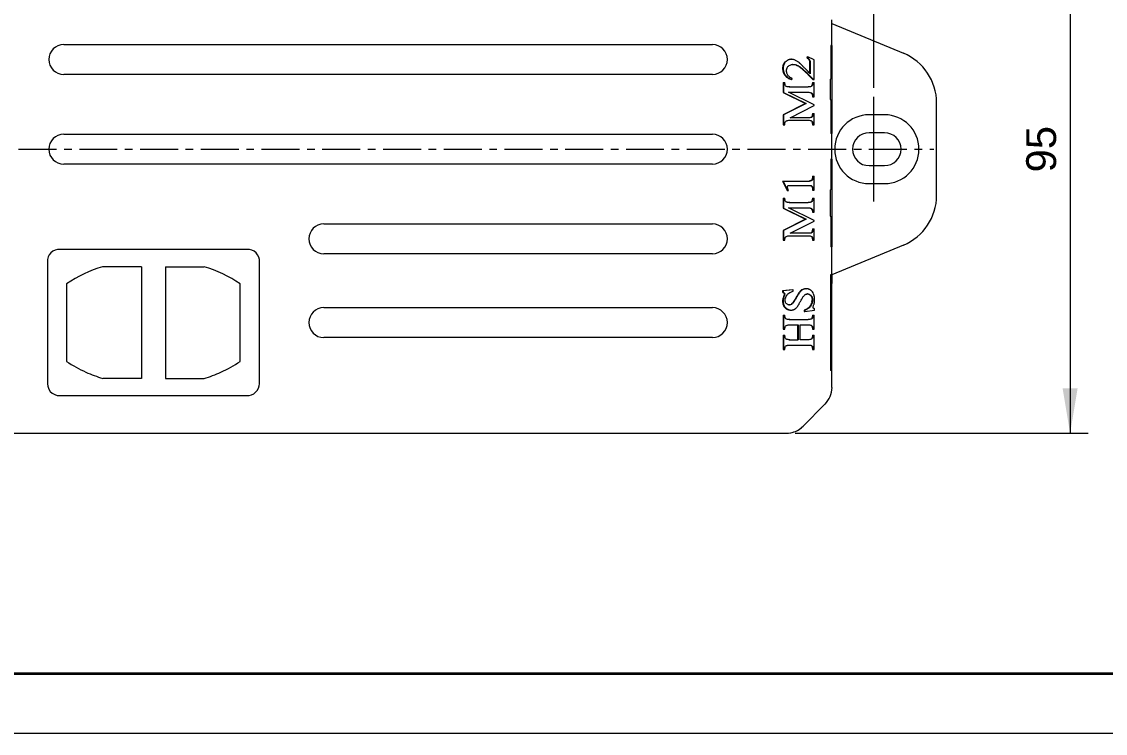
# Model space of a CAD drawing. Header units: millimetres. Extents: x -297 to 694, y -237 to 210.
# Drawn here: x 7.5 to 188.7, y -210 to -91 of the extents above; entities that cross this region are included whole.
import ezdxf

# ---------------------------------------------------------------- set-up
doc = ezdxf.new("R2010")
doc.units = ezdxf.units.MM
doc.linetypes.add('CENTER', pattern=[10.16, 6.35, -1.27, 1.27, -1.27])
doc.layers.get('0').update_dxf_attribs({"lineweight": 20})
doc.layers.add('粗实线层', color=7, linetype='Continuous', lineweight=35)
doc.layers.add('细实线层', color=7, linetype='Continuous', lineweight=18)
doc.styles.add('标准', font='')
doc.styles.get('标准').set_extended_font_data('arial')
doc.dimstyles.new('标准', dxfattribs={"dimscale": 1.5, "dimtxt": 3.333333, "dimasz": 5, "dimexe": 2, "dimexo": 1, "dimgap": 1.5, "dimtad": 1, "dimdec": 1, "dimdsep": 46, "dimtxsty": '标准', "dimcen": 2.5, "dimdle": 10, "dimclrd": 256, "dimclre": 256, "dimclrt": 7, "dimadec": 0, "dimazin": 0, "dimtfac": 0.714286, "dimtdec": 1, "dimtmove": 0, "dimatfit": 3, "dimfxl": 0, "dimtolj": 1, "dimarcsym": 0})

# ---------------------------------------------------------------- blocks, each defined once
blk = doc.blocks.new('*X14')
for points in [[(-149.98, -33.38), (-142.48, -34.63), (-142.48, -32.13)], [(150.02, -33.38), (142.52, -34.63), (142.52, -32.13)]]:
    blk.add_hatch(color=256).paths.add_polyline_path(points, flags=0)
at = {"linetype": 'Continuous'}
for p, q in [((-149.98, -102.05), (-149.98, -30.38)), ((150.02, -102.05), (150.02, -30.38))]:
    blk.add_line(p, q, dxfattribs=at)
blk.add_line((150.02, -33.38), (-149.98, -33.38))
at = {"color": 7, "linetype": 'Continuous', "insert": (0.02, -28.58), "char_height": 5, "width": 22.0427, "attachment_point": 5, "style": '标准'}
blk.add_mtext('300', dxfattribs=at)
blk = doc.blocks.new('*X15')
for points in [[(182.85, -64.8), (184.1, -72.3), (181.6, -72.3)], [(182.85, -159.8), (184.1, -152.3), (181.6, -152.3)]]:
    blk.add_hatch(color=256).paths.add_polyline_path(points, flags=0)
at = {"linetype": 'Continuous'}
for p, q in [((136.87, -64.8), (185.85, -64.8)), ((136.87, -159.8), (185.85, -159.8))]:
    blk.add_line(p, q, dxfattribs=at)
blk.add_line((182.85, -64.8), (182.85, -159.8))
at = {"color": 7, "linetype": 'Continuous', "insert": (178.04, -112.3), "char_height": 5, "width": 14.3979, "attachment_point": 5, "rotation": 90, "style": '标准'}
blk.add_mtext('95', dxfattribs=at)
blk = doc.blocks.new('$CAXA_FRAME_13B17AC1$')
at = {"layer": '粗实线层'}
blk.add_line((-287, -200), (287, -200), dxfattribs=at)
at = {"layer": '细实线层'}
blk.add_line((-297, -210), (297, -210), dxfattribs=at)

msp = doc.modelspace()

# ---------------------------------------------------------------- linework, layer by layer
at = {"linetype": 'Continuous'}
for p, q in [((143.02, -94.95), (143.02, -90.65)), ((143.02, -91.3), (154.97, -96.25)), ((14.52, -94.8), (123.02, -94.8)), ((143.02, -94.95), (142.82, -94.95)), ((142.82, -94.95), (142.82, -100.6)), ((142.82, -95.05), (142.97, -95.05)), ((142.97, -94.95), (142.97, -109.65)), ((136.14, -97.27), (136.23, -97.27)), ((138.87, -96.84), (138.82, -97)), ((138.82, -97), (138.91, -97)), ((138.87, -96.84), (138.96, -96.84)), ((138.96, -96.84), (138.91, -97)), ((140.04, -97.33), (138.96, -96.84)), ((140.04, -100.64), (140.04, -97.33)), ((136.4, -98.11), (136.49, -98.11)), ((138.79, -99.61), (139.11, -99.93)), ((139.28, -98.07), (139.28, -99.61)), ((139.37, -99.71), (139.33, -99.66)), ((139.37, -98.07), (139.37, -99.71)), ((123.02, -99.8), (14.52, -99.8)), ((134.84, -101.15), (135.12, -101.15)), ((134.84, -101.15), (134.84, -102.81)), ((134.93, -101.15), (134.93, -102.81)), ((136.23, -100.63), (136.32, -100.63)), ((136.32, -100.63), (136.38, -100.47)), ((139.11, -99.93), (139.82, -100.64)), ((139.2, -99.93), (139.91, -100.64)), ((139.75, -101.15), (140.04, -101.15)), ((139.82, -100.64), (140.04, -100.64)), ((140.04, -103.52), (140.04, -101.15)), ((142.73, -100.6), (142.82, -100.6)), ((142.73, -100.6), (142.73, -103.99)), ((134.84, -102.81), (134.93, -102.81)), ((134.84, -102.81), (138.59, -104.68)), ((134.93, -102.81), (138.68, -104.68)), ((135.77, -102.78), (139.02, -102.78)), ((140.04, -104.9), (135.77, -102.78)), ((135.86, -101.89), (139.02, -101.89)), ((138.59, -104.68), (134.84, -106.57)), ((138.68, -104.68), (134.93, -106.57)), ((136.01, -107.05), (140.04, -105.01)), ((138.59, -104.68), (138.68, -104.68)), ((139.75, -103.52), (140.04, -103.52)), ((140.04, -105.01), (140.04, -104.9)), ((142.73, -103.99), (142.82, -103.99)), ((142.82, -103.99), (142.82, -109.65)), ((150.02, -121.05), (150.02, -103.55)), ((160.52, -120.03), (160.52, -104.56)), ((134.84, -106.57), (134.93, -106.57)), ((134.84, -106.57), (134.84, -108.2)), ((134.93, -106.57), (134.93, -108.2)), ((139.75, -106.31), (140.04, -106.31)), ((140.04, -108.2), (140.04, -106.31)), ((151.82, -106.55), (149.22, -106.55)), ((134.84, -108.2), (135.12, -108.2)), ((135.86, -107.46), (139.02, -107.46)), ((139.02, -107.05), (136.01, -107.05)), ((139.75, -108.2), (140.04, -108.2)), ((14.52, -109.8), (123.02, -109.8)), ((142.82, -109.55), (142.97, -109.55)), ((143.02, -109.65), (142.82, -109.65)), ((143.02, -113.95), (143.02, -109.65)), ((151.82, -109.55), (149.22, -109.55)), ((143.02, -113.95), (142.82, -113.95)), ((142.82, -113.95), (142.82, -119.09)), ((142.82, -114.05), (142.97, -114.05)), ((142.97, -113.95), (142.97, -128.65)), ((123.02, -114.8), (14.52, -114.8)), ((149.22, -115.05), (151.82, -115.05)), ((134.76, -117.63), (139.25, -117.63)), ((134.76, -117.63), (135.5, -119.19)), ((134.85, -117.63), (135.59, -119.19)), ((139.76, -116.81), (140.04, -116.81)), ((140.04, -119.16), (140.04, -116.81)), ((135.5, -119.19), (135.73, -119.19)), ((135.82, -118.35), (139.25, -118.35)), ((139.67, -118.58), (139.76, -118.58)), ((139.76, -119.16), (140.04, -119.16)), ((142.73, -119.09), (142.82, -119.09)), ((142.73, -119.09), (142.73, -123.5)), ((149.22, -118.05), (151.82, -118.05)), ((134.84, -120.48), (135.12, -120.48)), ((134.84, -120.48), (134.84, -122.14)), ((134.93, -120.48), (134.93, -122.14)), ((135.86, -121.22), (139.02, -121.22)), ((139.75, -120.48), (140.04, -120.48)), ((140.04, -122.85), (140.04, -120.48)), ((134.84, -122.14), (134.93, -122.14)), ((134.84, -122.14), (138.59, -124.01)), ((134.93, -122.14), (138.68, -124.01)), ((135.77, -122.11), (139.02, -122.11)), ((140.04, -124.22), (135.77, -122.11)), ((139.75, -122.85), (140.04, -122.85)), ((58.02, -124.8), (123.02, -124.8)), ((138.59, -124.01), (134.84, -125.9)), ((138.68, -124.01), (134.93, -125.9)), ((136.01, -126.37), (140.04, -124.33)), ((138.59, -124.01), (138.68, -124.01)), ((140.04, -124.33), (140.04, -124.22)), ((142.73, -123.5), (142.82, -123.5)), ((142.82, -123.5), (142.82, -128.65)), ((134.84, -125.9), (134.93, -125.9)), ((134.84, -125.9), (134.84, -127.53)), ((134.93, -125.9), (134.93, -127.53)), ((135.86, -126.79), (139.02, -126.79)), ((139.02, -126.37), (136.01, -126.37)), ((139.75, -125.63), (140.04, -125.63)), ((140.04, -127.53), (140.04, -125.63)), ((134.84, -127.53), (135.12, -127.53)), ((139.75, -127.53), (140.04, -127.53)), ((142.82, -128.55), (142.97, -128.55)), ((143.02, -128.65), (142.82, -128.65)), ((154.97, -128.35), (143.02, -133.3)), ((143.02, -133.3), (143.02, -128.65)), ((45.26, -129.06), (13.78, -129.06)), ((123.02, -129.8), (58.02, -129.8)), ((11.78, -131.05), (11.78, -149.95)), ((27.52, -131.95), (21.03, -131.95)), ((27.52, -131.95), (27.52, -150.64)), ((31.52, -131.95), (38.01, -131.95)), ((31.52, -131.95), (31.52, -150.64)), ((143.02, -133.3), (142.77, -133.3)), ((142.77, -133.3), (142.77, -149.3)), ((142.77, -133.4), (142.97, -133.4)), ((142.97, -133.3), (142.97, -134.52)), ((15.01, -147.8), (15.01, -134.8)), ((44.03, -147.8), (44.03, -134.8)), ((136.41, -135.84), (134.76, -136)), ((136.5, -135.84), (134.85, -136)), ((136.41, -135.84), (136.5, -135.84)), ((136.5, -136.05), (136.5, -135.84)), ((138.63, -135.65), (138.72, -135.65)), ((143.02, -152.14), (143.02, -134.97)), ((134.76, -136), (134.85, -136)), ((134.76, -136), (134.76, -136.22)), ((134.76, -136.22), (134.85, -136.22)), ((134.85, -136), (134.85, -136.22)), ((138.84, -136.51), (138.92, -136.51)), ((58.02, -138.8), (123.02, -138.8)), ((135.8, -138.35), (135.89, -138.35)), ((136.08, -139.21), (136.17, -139.21)), ((138.38, -139.24), (138.47, -139.24)), ((138.38, -139.24), (138.38, -139.45)), ((138.38, -139.45), (138.47, -139.45)), ((138.47, -139.45), (140.12, -139.2)), ((138.47, -139.24), (138.47, -139.45)), ((140.12, -139.2), (140.12, -138.99)), ((134.84, -140.05), (135.12, -140.05)), ((134.84, -140.05), (134.84, -142.42)), ((134.93, -140.05), (134.93, -142.42)), ((135.86, -140.79), (139.02, -140.79)), ((139.75, -140.05), (140.04, -140.05)), ((140.04, -142.42), (140.04, -140.05)), ((134.84, -142.42), (135.12, -142.42)), ((135.86, -141.68), (137.34, -141.68)), ((137.25, -141.68), (137.25, -144.17)), ((137.34, -141.68), (137.34, -144.17)), ((137.67, -141.68), (139.02, -141.68)), ((137.67, -144.17), (137.67, -141.68)), ((139.75, -142.42), (140.04, -142.42)), ((123.02, -143.8), (58.02, -143.8)), ((134.84, -143.43), (135.12, -143.43)), ((134.84, -143.43), (134.84, -145.8)), ((134.93, -143.43), (134.93, -145.8)), ((135.86, -144.17), (137.34, -144.17)), ((139.02, -144.17), (137.67, -144.17)), ((139.75, -143.43), (140.04, -143.43)), ((140.04, -145.8), (140.04, -143.43)), ((134.84, -145.8), (135.12, -145.8)), ((135.86, -145.06), (139.02, -145.06)), ((139.75, -145.8), (140.04, -145.8)), ((47.25, -151.53), (47.26, -150.38)), ((142.77, -149.2), (143.02, -149.2)), ((143.02, -149.3), (142.77, -149.3)), ((27.52, -150.64), (21.05, -150.64)), ((31.52, -150.64), (38, -150.64)), ((13.81, -153.51), (45.24, -153.51)), ((138.19, -158.63), (141.85, -154.97)), ((-136.32, -159.8), (135.37, -159.8))]:
    msp.add_line(p, q, dxfattribs=at)
at = {"linetype": 'CENTER'}
msp.add_line((-165.75, -112.3), (160.07, -112.3), dxfattribs=at)
at = {"linetype": 'Continuous'}
for points in [[(13.78, -129.06), (13.46, -129.08), (13.06, -129.19), (12.69, -129.38), (12.37, -129.64), (12.11, -129.96), (11.92, -130.33), (11.81, -130.73), (11.78, -131.05)], [(47.26, -131.05), (47.24, -130.73), (47.13, -130.34), (46.94, -129.97), (46.68, -129.64), (46.36, -129.38), (45.99, -129.19), (45.59, -129.08), (45.26, -129.06)], [(47.26, -150.38), (47.26, -149.95), (47.26, -131.05)], [(11.78, -149.95), (11.78, -150.37), (11.79, -151.53)], [(11.79, -151.53), (11.84, -151.96), (12.01, -152.41), (12.27, -152.8), (12.61, -153.12), (13.01, -153.35), (13.44, -153.48), (13.81, -153.51)], [(45.24, -153.51), (45.54, -153.49), (45.93, -153.39), (46.3, -153.21), (46.62, -152.96), (46.9, -152.65), (47.1, -152.28), (47.22, -151.87), (47.25, -151.53)]]:
    msp.add_lwpolyline(points, dxfattribs=at)
for centre, radius, start, end in [((14.52, -97.3), 2.5, 90, 270), ((123.02, -97.3), 2.5, 270, 90), ((151.52, -104.56), 9, 0, 67.5), ((136.49, -99.15), 1.04, 90.0062, 94.9121), ((136.45, -99.92), 1.79, 55.145, 56.4558), ((131.94, -104.38), 8.61, 46.9585, 47.9282), ((122.17, -114.38), 22.58, 43.8186, 44.9616), ((116.72, -119.66), 30.18, 43.7684, 43.8865), ((113.1, -123.12), 35.19, 43.298, 43.7575), ((102.26, -133.3), 50.05, 42.2269, 43.2742), ((136.57, -98.86), 1.78, 216.9458, 227.6072), ((137.96, -97.08), 3.74, 244.1225, 245.0289), ((149.22, -112.3), 5.75, 90, 270), ((151.82, -112.3), 5.75, 270, 90), ((14.52, -112.3), 2.5, 90, 270), ((123.02, -112.3), 2.5, 270, 90), ((149.22, -112.3), 2.75, 90, 270), ((151.82, -112.3), 2.75, 270, 90), ((151.52, -120.03), 9, 292.5, 0), ((58.02, -127.3), 2.5, 90, 270), ((123.02, -127.3), 2.5, 270, 90), ((27.52, -153.5), 22.5, 106.7674, 123.787), ((31.52, -153.5), 22.5, 56.213, 73.2326), ((143.97, -134.52), 1, 180, 193.14), ((142.02, -134.97), 1, 0, 13.14), ((136.84, -137.76), 2.08, 159.3917, 166.2656), ((136.51, -137.57), 1.33, 161.1013, 168.083), ((136.67, -137.62), 1.5, 156.848, 161.1439), ((138.93, -137.24), 0.732, 90.0224, 97.0112), ((138.04, -137.5), 1.65, 347.6048, 0.0747), ((138.18, -137.28), 1.91, 22.9732, 35.2415), ((58.02, -141.3), 2.5, 90, 270), ((123.02, -141.3), 2.5, 270, 90), ((137.89, -137.44), 1.82, 335.3829, 336.9707), ((27.52, -129.1), 22.5, 236.213, 245.6122), ((31.52, -129.1), 22.5, 294.3878, 303.787), ((27.4, -129.38), 22.19, 245.5916, 253.3561), ((31.66, -129.44), 22.13, 286.6336, 294.4186)]:
    msp.add_arc(centre, radius, start, end, dxfattribs=at)
for centre, major_axis, start_param in [((139.02, -152.14), (-3.7, 1.53), 2.748957), ((135.36, -155.8), (-1.53, 3.7), 2.748957), ((135.36, -155.8), (-1.53, 3.7), 3.010715)]:
    msp.add_ellipse(centre, major_axis=major_axis, ratio=0.999822, start_param=start_param, end_param=3.534229, dxfattribs=at)
for points, knots in [([(135.15, -97.71), (135.11, -97.74), (135.05, -97.82), (134.98, -97.94), (134.91, -98.06), (134.85, -98.19), (134.81, -98.33), (134.78, -98.47), (134.76, -98.61), (134.76, -98.71), (134.76, -98.76)], [0, 0, 0, 0, 522.415348, 1036.436189, 1546.393837, 2056.677966, 2571.625924, 3095.416697, 3631.98189, 4184.941777, 4184.941777, 4184.941777, 4184.941777]), ([(135.24, -97.71), (135.2, -97.74), (135.14, -97.82), (135.06, -97.94), (135, -98.06), (134.94, -98.19), (134.9, -98.33), (134.87, -98.47), (134.85, -98.61), (134.85, -98.71), (134.85, -98.76)], [0, 0, 0, 0, 522.625247, 1036.852614, 1547.015156, 2057.50431, 2572.659166, 3096.66039, 3633.441167, 4186.623226, 4186.623226, 4186.623226, 4186.623226]), ([(136.23, -97.27), (136.18, -97.27), (136.08, -97.27), (135.94, -97.3), (135.8, -97.33), (135.68, -97.38), (135.56, -97.44), (135.44, -97.52), (135.33, -97.61), (135.27, -97.67), (135.24, -97.71)], [0, 0, 0, 0, 553.891773, 1087.091536, 1605.35623, 2114.81443, 2621.779595, 3132.525035, 3653.058254, 4188.933155, 4188.933155, 4188.933155, 4188.933155]), ([(137.35, -97.7), (137.34, -97.69), (137.27, -97.64), (137.13, -97.55), (136.95, -97.45), (136.76, -97.37), (136.58, -97.31), (136.43, -97.28), (136.31, -97.27), (136.25, -97.27), (136.23, -97.27)], [0, 0, 0, 0, 140.041243, 922.482917, 1655.316053, 2343.647431, 2993.748081, 3613.172138, 3914.250108, 4211.077275, 4211.077275, 4211.077275, 4211.077275]), ([(137.71, -97.99), (137.68, -97.96), (137.61, -97.91), (137.49, -97.81), (137.41, -97.74), (137.35, -97.7)], [0, 0, 0, 0, 490.31396, 964.855581, 1716.843599, 1716.843599, 1716.843599, 1716.843599]), ([(138.82, -97), (138.83, -97.01), (138.86, -97.03), (138.9, -97.07), (138.93, -97.09), (138.95, -97.1)], [0, 0, 0, 0, 561.8471, 1099.385479, 1722.082225, 1722.082225, 1722.082225, 1722.082225]), ([(138.91, -97), (138.98, -97.06), (139.1, -97.16), (139.24, -97.31), (139.3, -97.41), (139.31, -97.45)], [0, 0, 0, 0, 794.851156, 1348.688321, 1724.43754, 1724.43754, 1724.43754, 1724.43754]), ([(138.95, -97.1), (138.96, -97.11), (138.99, -97.14), (139.04, -97.19), (139.09, -97.24), (139.13, -97.29), (139.15, -97.32), (139.16, -97.33)], [0, 0, 0, 0, 325.852026, 1104.7486, 1806.365794, 2434.048049, 2713.97694, 2713.97694, 2713.97694, 2713.97694]), ([(139.16, -97.33), (139.17, -97.34), (139.18, -97.36), (139.2, -97.39), (139.22, -97.42), (139.22, -97.44), (139.22, -97.45)], [0, 0, 0, 0, 522.801555, 1451.019143, 1874.593994, 2273.907661, 2273.907661, 2273.907661, 2273.907661]), ([(139.22, -97.45), (139.23, -97.46), (139.23, -97.47), (139.24, -97.51), (139.25, -97.56), (139.26, -97.62), (139.27, -97.7), (139.27, -97.78), (139.28, -97.87), (139.28, -97.96), (139.28, -98.03), (139.28, -98.07)], [0, 0, 0, 0, 184.149223, 382.280304, 821.347727, 1318.677726, 1875.237454, 2491.715364, 3168.617111, 3906.32411, 4705.13068, 4705.13068, 4705.13068, 4705.13068]), ([(139.31, -97.45), (139.33, -97.49), (139.35, -97.61), (139.36, -97.81), (139.37, -97.98), (139.37, -98.07)], [0, 0, 0, 0, 396.053722, 962.990628, 1729.133156, 1729.133156, 1729.133156, 1729.133156]), ([(134.76, -98.76), (134.76, -98.82), (134.76, -98.93), (134.78, -99.08), (134.81, -99.24), (134.85, -99.39), (134.9, -99.5), (134.92, -99.56), (134.93, -99.58)], [0, 0, 0, 0, 625.105581, 1236.980475, 1839.011126, 2434.747566, 3027.849387, 3222.823159, 3222.823159, 3222.823159, 3222.823159]), ([(134.85, -98.76), (134.85, -98.82), (134.85, -98.93), (134.87, -99.08), (134.9, -99.24), (134.94, -99.39), (135, -99.53), (135.06, -99.67), (135.14, -99.81), (135.2, -99.89), (135.23, -99.93)], [0, 0, 0, 0, 544.365428, 1077.209077, 1601.47999, 2120.269667, 2636.765019, 3154.193083, 3675.762069, 4204.604077, 4204.604077, 4204.604077, 4204.604077]), ([(134.93, -99.58), (134.94, -99.61), (134.98, -99.69), (135.05, -99.81), (135.11, -99.89), (135.14, -99.93)], [0, 0, 0, 0, 424.991915, 1062.436825, 1708.770588, 1708.770588, 1708.770588, 1708.770588]), ([(135.42, -99.17), (135.42, -99.06), (135.44, -98.86), (135.56, -98.58), (135.69, -98.44), (135.76, -98.39)], [0, 0, 0, 0, 633.391358, 1168.828288, 1706.005081, 1706.005081, 1706.005081, 1706.005081]), ([(135.76, -98.39), (135.83, -98.33), (135.99, -98.22), (136.21, -98.14), (136.35, -98.12), (136.4, -98.11)], [0, 0, 0, 0, 707.146673, 1327.356164, 1706.875242, 1706.875242, 1706.875242, 1706.875242]), ([(136.49, -98.11), (136.55, -98.11), (136.68, -98.12), (136.88, -98.15), (137, -98.18), (137.06, -98.2)], [0, 0, 0, 0, 582.767993, 1151.446131, 1711.876142, 1711.876142, 1711.876142, 1711.876142]), ([(136.97, -98.2), (137.02, -98.22), (137.08, -98.24), (137.13, -98.27), (137.15, -98.28)], [0, 0, 0, 0, 960.393702, 1274.862915, 1274.862915, 1274.862915, 1274.862915]), ([(137.06, -98.2), (137.12, -98.23), (137.24, -98.27), (137.41, -98.36), (137.51, -98.42), (137.56, -98.45)], [0, 0, 0, 0, 610.214114, 1179.992806, 1717.25809, 1717.25809, 1717.25809, 1717.25809]), ([(137.15, -98.28), (137.18, -98.29), (137.25, -98.32), (137.34, -98.37), (137.41, -98.41), (137.44, -98.43)], [0, 0, 0, 0, 492.423407, 1218.243164, 1717.707698, 1717.707698, 1717.707698, 1717.707698]), ([(137.47, -98.45), (137.53, -98.5), (137.65, -98.59), (137.83, -98.72), (138.01, -98.87), (138.12, -98.97), (138.18, -99.02)], [0, 0, 0, 0, 559.420786, 1124.277687, 1694.578712, 2270.25179, 2270.25179, 2270.25179, 2270.25179]), ([(137.56, -98.45), (137.64, -98.51), (137.8, -98.63), (138.03, -98.82), (138.19, -98.95), (138.27, -99.02)], [0, 0, 0, 0, 554.118375, 1128.510208, 1723.768098, 1723.768098, 1723.768098, 1723.768098]), ([(138.15, -98.42), (138.11, -98.38), (138.02, -98.28), (137.9, -98.17), (137.83, -98.11), (137.82, -98.09)], [0, 0, 0, 0, 642.580858, 1497.467245, 1722.187859, 1722.187859, 1722.187859, 1722.187859]), ([(138.18, -99.02), (138.21, -99.05), (138.27, -99.11), (138.37, -99.2), (138.47, -99.3), (138.61, -99.44), (138.72, -99.54), (138.79, -99.61)], [0, 0, 0, 0, 387.953958, 813.752563, 1277.208124, 1778.09866, 2725.985343, 2725.985343, 2725.985343, 2725.985343]), ([(138.27, -99.02), (138.35, -99.1), (138.54, -99.28), (138.85, -99.58), (139.08, -99.81), (139.2, -99.93)], [0, 0, 0, 0, 464.321737, 1041.91126, 1733.731871, 1733.731871, 1733.731871, 1733.731871]), ([(135.36, -101.8), (135.31, -101.78), (135.22, -101.69), (135.15, -101.46), (135.13, -101.27), (135.12, -101.15)], [0, 0, 0, 0, 339.845969, 872.078497, 1722.767447, 1722.767447, 1722.767447, 1722.767447]), ([(135.23, -99.93), (135.25, -99.95), (135.28, -100), (135.35, -100.08), (135.44, -100.17), (135.57, -100.27), (135.7, -100.37), (135.84, -100.45), (135.99, -100.52), (136.15, -100.58), (136.26, -100.62), (136.32, -100.63)], [0, 0, 0, 0, 284.186227, 566.722364, 1129.059297, 1691.905895, 2259.998078, 2837.935513, 3430.081621, 4040.488793, 4672.852526, 4672.852526, 4672.852526, 4672.852526]), ([(135.37, -100.18), (135.4, -100.21), (135.48, -100.28), (135.61, -100.37), (135.72, -100.43), (135.78, -100.46), (135.8, -100.47)], [0, 0, 0, 0, 633.642091, 1331.347306, 2041.144017, 2263.356876, 2263.356876, 2263.356876, 2263.356876]), ([(136.33, -100.45), (136.23, -100.4), (136.05, -100.3), (135.88, -100.17), (135.8, -100.11)], [0, 0, 0, 0, 658.899746, 1278.995699, 1278.995699, 1278.995699, 1278.995699]), ([(135.8, -100.47), (135.83, -100.49), (135.92, -100.53), (136.06, -100.58), (136.17, -100.62), (136.23, -100.63)], [0, 0, 0, 0, 428.122435, 1063.469511, 1721.670247, 1721.670247, 1721.670247, 1721.670247]), ([(139.73, -101.37), (139.73, -101.39), (139.72, -101.43), (139.7, -101.49), (139.68, -101.56), (139.65, -101.62), (139.62, -101.67), (139.6, -101.71), (139.59, -101.72)], [0, 0, 0, 0, 398.245708, 1069.433012, 1692.617031, 2272.316037, 2814.155358, 3325.03224, 3325.03224, 3325.03224, 3325.03224]), ([(139.84, -101.15), (139.84, -101.24), (139.82, -101.39), (139.77, -101.58), (139.71, -101.68), (139.68, -101.72)], [0, 0, 0, 0, 749.454727, 1317.583722, 1756.879545, 1756.879545, 1756.879545, 1756.879545]), ([(139.75, -101.15), (139.75, -101.18), (139.75, -101.24), (139.74, -101.32), (139.73, -101.36), (139.73, -101.37)], [0, 0, 0, 0, 756.587417, 1461.663954, 1756.141274, 1756.141274, 1756.141274, 1756.141274]), ([(135.95, -101.89), (135.86, -101.89), (135.72, -101.88), (135.52, -101.86), (135.41, -101.82), (135.36, -101.8)], [0, 0, 0, 0, 704.295913, 1271.897392, 1727.327249, 1727.327249, 1727.327249, 1727.327249]), ([(139.68, -101.72), (139.64, -101.76), (139.54, -101.83), (139.31, -101.88), (139.13, -101.89), (139.02, -101.89)], [0, 0, 0, 0, 378.586483, 933.976009, 1756.928295, 1756.928295, 1756.928295, 1756.928295]), ([(139.02, -102.78), (139.11, -102.78), (139.27, -102.79), (139.48, -102.84), (139.6, -102.9), (139.64, -102.93)], [0, 0, 0, 0, 745.328038, 1317.220885, 1762.626788, 1762.626788, 1762.626788, 1762.626788]), ([(139.55, -102.93), (139.56, -102.93), (139.58, -102.95), (139.61, -102.98), (139.64, -103.02), (139.68, -103.08), (139.71, -103.15), (139.73, -103.23), (139.74, -103.32), (139.75, -103.4), (139.75, -103.47), (139.75, -103.5), (139.75, -103.52)], [0, 0, 0, 0, 258.065274, 519.621724, 1060.238809, 1636.147444, 2258.902761, 2937.767337, 3679.99511, 4491.225099, 4924.189507, 5375.968066, 5375.968066, 5375.968066, 5375.968066]), ([(139.64, -102.93), (139.68, -102.96), (139.76, -103.05), (139.83, -103.26), (139.84, -103.42), (139.84, -103.52)], [0, 0, 0, 0, 427.55642, 985.13603, 1767.940067, 1767.940067, 1767.940067, 1767.940067]), ([(139.71, -106.88), (139.69, -106.91), (139.63, -106.96), (139.49, -107.01), (139.28, -107.04), (139.12, -107.05), (139.02, -107.05)], [0, 0, 0, 0, 309.149338, 761.284457, 1424.730748, 2362.858117, 2362.858117, 2362.858117, 2362.858117]), ([(139.73, -106.53), (139.73, -106.55), (139.72, -106.59), (139.71, -106.66), (139.69, -106.73), (139.67, -106.79), (139.65, -106.83), (139.63, -106.86), (139.62, -106.88), (139.62, -106.88)], [0, 0, 0, 0, 583.115428, 1373.930228, 2093.042529, 2742.966957, 3327.193844, 3596.243704, 3850.86823, 3850.86823, 3850.86823, 3850.86823]), ([(139.84, -106.31), (139.84, -106.4), (139.82, -106.55), (139.78, -106.74), (139.73, -106.85), (139.71, -106.88)], [0, 0, 0, 0, 794.702196, 1376.667911, 1790.844474, 1790.844474, 1790.844474, 1790.844474]), ([(139.75, -106.31), (139.75, -106.34), (139.75, -106.4), (139.74, -106.48), (139.74, -106.52), (139.73, -106.53)], [0, 0, 0, 0, 812.787121, 1564.786759, 1789.998359, 1789.998359, 1789.998359, 1789.998359]), ([(135.14, -107.95), (135.16, -107.88), (135.19, -107.77), (135.25, -107.67), (135.29, -107.64)], [0, 0, 0, 0, 735.54889, 1312.997251, 1312.997251, 1312.997251, 1312.997251]), ([(135.29, -107.64), (135.32, -107.6), (135.43, -107.53), (135.66, -107.47), (135.84, -107.46), (135.95, -107.46)], [0, 0, 0, 0, 400.293848, 960.849183, 1764.23618, 1764.23618, 1764.23618, 1764.23618]), ([(139.02, -107.46), (139.14, -107.46), (139.34, -107.47), (139.58, -107.53), (139.69, -107.61), (139.71, -107.65)], [0, 0, 0, 0, 880.479559, 1438.498115, 1793.913355, 1793.913355, 1793.913355, 1793.913355]), ([(139.63, -107.65), (139.64, -107.67), (139.66, -107.7), (139.68, -107.76), (139.7, -107.82), (139.72, -107.89), (139.73, -107.96), (139.74, -108.03), (139.75, -108.12), (139.75, -108.17), (139.75, -108.2)], [0, 0, 0, 0, 443.725671, 913.771925, 1413.903721, 1946.957033, 2515.006342, 3119.518518, 3761.482239, 4441.511808, 4441.511808, 4441.511808, 4441.511808]), ([(139.71, -107.65), (139.74, -107.69), (139.79, -107.8), (139.83, -107.98), (139.84, -108.12), (139.84, -108.2)], [0, 0, 0, 0, 466.297557, 1054.526423, 1799.384781, 1799.384781, 1799.384781, 1799.384781]), ([(139.74, -117.45), (139.71, -117.48), (139.63, -117.55), (139.46, -117.61), (139.32, -117.63), (139.25, -117.63)], [0, 0, 0, 0, 455.418504, 1050.143477, 1862.501485, 1862.501485, 1862.501485, 1862.501485]), ([(139.65, -117.45), (139.63, -117.48), (139.58, -117.51), (139.52, -117.55), (139.46, -117.58), (139.4, -117.6), (139.32, -117.61), (139.27, -117.62), (139.25, -117.62)], [0, 0, 0, 0, 833.134785, 1293.261679, 1789.07895, 2325.886341, 2908.806353, 3532.225325, 3532.225325, 3532.225325, 3532.225325]), ([(139.74, -117.11), (139.74, -117.12), (139.73, -117.16), (139.72, -117.23), (139.71, -117.3), (139.69, -117.35), (139.68, -117.39), (139.67, -117.41), (139.66, -117.43), (139.65, -117.44), (139.65, -117.45)], [0, 0, 0, 0, 497.82594, 1615.993647, 2579.017073, 3391.736931, 3744.146083, 4062.292561, 4348.079307, 4604.102762, 4604.102762, 4604.102762, 4604.102762]), ([(139.85, -116.81), (139.84, -116.92), (139.83, -117.1), (139.8, -117.31), (139.76, -117.42), (139.74, -117.45)], [0, 0, 0, 0, 930.252373, 1522.077245, 1861.266499, 1861.266499, 1861.266499, 1861.266499]), ([(139.76, -116.81), (139.76, -116.83), (139.76, -116.88), (139.75, -116.95), (139.75, -117.03), (139.74, -117.09), (139.74, -117.11)], [0, 0, 0, 0, 528.207784, 1030.12687, 1955.571535, 2457.013968, 2457.013968, 2457.013968, 2457.013968]), ([(135.58, -118.59), (135.58, -118.55), (135.59, -118.46), (135.72, -118.36), (135.84, -118.35), (135.9, -118.35)], [0, 0, 0, 0, 524.745358, 1045.610326, 1839.070583, 1839.070583, 1839.070583, 1839.070583]), ([(135.62, -118.83), (135.61, -118.8), (135.59, -118.75), (135.58, -118.67), (135.58, -118.62), (135.58, -118.59)], [0, 0, 0, 0, 670.416199, 1284.330476, 1840.57541, 1840.57541, 1840.57541, 1840.57541]), ([(135.65, -118.93), (135.65, -118.92), (135.64, -118.9), (135.63, -118.87), (135.62, -118.84), (135.62, -118.83)], [0, 0, 0, 0, 530.234199, 1214.403242, 1842.274269, 1842.274269, 1842.274269, 1842.274269]), ([(135.73, -119.19), (135.72, -119.16), (135.7, -119.09), (135.67, -119), (135.66, -118.95), (135.65, -118.93)], [0, 0, 0, 0, 775.306412, 1456.427786, 1843.534837, 1843.534837, 1843.534837, 1843.534837]), ([(139.25, -118.35), (139.34, -118.35), (139.49, -118.37), (139.67, -118.45), (139.74, -118.53), (139.76, -118.58)], [0, 0, 0, 0, 850.301524, 1430.517803, 1868.091074, 1868.091074, 1868.091074, 1868.091074]), ([(139.47, -118.4), (139.48, -118.41), (139.51, -118.42), (139.56, -118.44), (139.6, -118.47), (139.63, -118.5), (139.65, -118.53), (139.66, -118.55), (139.67, -118.57), (139.67, -118.58)], [0, 0, 0, 0, 440.346351, 1424.515211, 2329.131562, 2760.830858, 3183.931592, 3602.901637, 4022.376443, 4022.376443, 4022.376443, 4022.376443]), ([(139.67, -118.58), (139.68, -118.58), (139.68, -118.59), (139.69, -118.61), (139.7, -118.64), (139.72, -118.67), (139.73, -118.72), (139.74, -118.79), (139.75, -118.87), (139.75, -118.96), (139.76, -119.04), (139.76, -119.11), (139.76, -119.14), (139.76, -119.16)], [0, 0, 0, 0, 212.069666, 443.148281, 694.854427, 968.449136, 1584.90541, 2298.475296, 3112.922293, 4030.859435, 5054.190674, 5605.855938, 6184.38546, 6184.38546, 6184.38546, 6184.38546]), ([(139.76, -118.58), (139.79, -118.61), (139.82, -118.71), (139.84, -118.91), (139.85, -119.07), (139.85, -119.16)], [0, 0, 0, 0, 372.229767, 972.179795, 1872.645245, 1872.645245, 1872.645245, 1872.645245]), ([(135.36, -121.13), (135.31, -121.11), (135.22, -121.02), (135.15, -120.79), (135.13, -120.6), (135.12, -120.48)], [0, 0, 0, 0, 365.442162, 937.763523, 1852.527315, 1852.527315, 1852.527315, 1852.527315]), ([(135.95, -121.22), (135.86, -121.22), (135.72, -121.21), (135.52, -121.18), (135.41, -121.15), (135.36, -121.13)], [0, 0, 0, 0, 757.201765, 1367.441529, 1857.082931, 1857.082931, 1857.082931, 1857.082931]), ([(139.68, -121.05), (139.64, -121.09), (139.54, -121.16), (139.31, -121.21), (139.13, -121.22), (139.02, -121.22)], [0, 0, 0, 0, 406.371165, 1002.521052, 1885.870286, 1885.870286, 1885.870286, 1885.870286]), ([(139.73, -120.7), (139.73, -120.71), (139.72, -120.75), (139.7, -120.82), (139.68, -120.89), (139.65, -120.95), (139.62, -121), (139.6, -121.03), (139.59, -121.05)], [0, 0, 0, 0, 428.694301, 1151.185555, 1822.003264, 2446.011369, 3029.265483, 3579.190334, 3579.190334, 3579.190334, 3579.190334]), ([(139.84, -120.48), (139.84, -120.56), (139.82, -120.72), (139.77, -120.91), (139.71, -121.01), (139.68, -121.05)], [0, 0, 0, 0, 804.400429, 1414.178529, 1885.67748, 1885.67748, 1885.67748, 1885.67748]), ([(139.75, -120.48), (139.75, -120.51), (139.75, -120.57), (139.74, -120.65), (139.73, -120.69), (139.73, -120.7)], [0, 0, 0, 0, 812.042996, 1568.798101, 1884.852295, 1884.852295, 1884.852295, 1884.852295]), ([(139.02, -122.11), (139.11, -122.11), (139.27, -122.12), (139.48, -122.17), (139.6, -122.22), (139.64, -122.26)], [0, 0, 0, 0, 799.979898, 1413.806866, 1891.870492, 1891.870492, 1891.870492, 1891.870492]), ([(139.55, -122.26), (139.56, -122.26), (139.58, -122.27), (139.61, -122.3), (139.64, -122.35), (139.68, -122.41), (139.71, -122.48), (139.73, -122.56), (139.74, -122.65), (139.75, -122.73), (139.75, -122.79), (139.75, -122.83), (139.75, -122.85)], [0, 0, 0, 0, 277.729947, 559.217354, 1141.031007, 1760.82643, 2431.038782, 3161.635765, 3960.423275, 4833.469201, 5299.424681, 5785.627199, 5785.627199, 5785.627199, 5785.627199]), ([(139.64, -122.26), (139.68, -122.29), (139.76, -122.38), (139.83, -122.59), (139.84, -122.75), (139.84, -122.85)], [0, 0, 0, 0, 458.804466, 1057.141176, 1897.163033, 1897.163033, 1897.163033, 1897.163033]), ([(135.29, -126.96), (135.32, -126.93), (135.43, -126.86), (135.66, -126.8), (135.84, -126.79), (135.95, -126.79)], [0, 0, 0, 0, 430.060344, 1032.299791, 1895.429045, 1895.429045, 1895.429045, 1895.429045]), ([(139.71, -126.21), (139.69, -126.24), (139.63, -126.29), (139.49, -126.34), (139.28, -126.37), (139.12, -126.37), (139.02, -126.37)], [0, 0, 0, 0, 332.534536, 818.872636, 1532.508292, 2541.605181, 2541.605181, 2541.605181, 2541.605181]), ([(139.02, -126.79), (139.14, -126.79), (139.34, -126.8), (139.58, -126.86), (139.69, -126.94), (139.71, -126.98)], [0, 0, 0, 0, 944.493116, 1543.080429, 1924.334383, 1924.334383, 1924.334383, 1924.334383]), ([(139.73, -125.85), (139.73, -125.87), (139.72, -125.92), (139.71, -125.99), (139.69, -126.05), (139.67, -126.11), (139.65, -126.16), (139.63, -126.19), (139.62, -126.21), (139.62, -126.21)], [0, 0, 0, 0, 626.395776, 1475.905704, 2248.391343, 2946.554288, 3574.144255, 3863.164213, 4136.688456, 4136.688456, 4136.688456, 4136.688456]), ([(139.84, -125.63), (139.84, -125.72), (139.82, -125.88), (139.78, -126.07), (139.73, -126.17), (139.71, -126.21)], [0, 0, 0, 0, 852.437752, 1476.683138, 1920.950554, 1920.950554, 1920.950554, 1920.950554]), ([(139.75, -125.63), (139.75, -125.67), (139.75, -125.73), (139.74, -125.81), (139.74, -125.84), (139.73, -125.85)], [0, 0, 0, 0, 871.827446, 1678.451243, 1920.021186, 1920.021186, 1920.021186, 1920.021186]), ([(135.14, -127.28), (135.16, -127.21), (135.19, -127.1), (135.25, -127), (135.29, -126.96)], [0, 0, 0, 0, 792.452229, 1414.572998, 1414.572998, 1414.572998, 1414.572998]), ([(139.63, -126.98), (139.64, -127), (139.66, -127.03), (139.68, -127.09), (139.7, -127.15), (139.72, -127.21), (139.73, -127.28), (139.74, -127.36), (139.75, -127.44), (139.75, -127.5), (139.75, -127.53)], [0, 0, 0, 0, 477.189336, 982.684967, 1520.535575, 2093.790751, 2704.681152, 3354.783991, 4045.162227, 4776.476207, 4776.476207, 4776.476207, 4776.476207]), ([(139.71, -126.98), (139.74, -127.02), (139.79, -127.12), (139.83, -127.31), (139.84, -127.45), (139.84, -127.53)], [0, 0, 0, 0, 500.08732, 1130.942691, 1929.776663, 1929.776663, 1929.776663, 1929.776663]), ([(138.06, -135.77), (138.04, -135.77), (138, -135.8), (137.94, -135.84), (137.88, -135.88), (137.82, -135.94), (137.75, -136), (137.69, -136.07), (137.63, -136.14), (137.58, -136.2), (137.56, -136.22)], [0, 0, 0, 0, 491.089228, 1010.652916, 1562.432913, 2149.566736, 2774.670605, 3439.923278, 4147.142472, 4897.850639, 4897.850639, 4897.850639, 4897.850639]), ([(138.15, -135.77), (138.13, -135.77), (138.09, -135.8), (138.03, -135.84), (137.97, -135.88), (137.9, -135.94), (137.84, -136), (137.78, -136.07), (137.71, -136.14), (137.67, -136.2), (137.65, -136.22)], [0, 0, 0, 0, 491.250089, 1010.983965, 1562.944702, 2150.270846, 2775.579473, 3441.050056, 4148.500906, 4899.454974, 4899.454974, 4899.454974, 4899.454974]), ([(138.72, -135.65), (138.67, -135.65), (138.56, -135.65), (138.42, -135.68), (138.3, -135.71), (138.22, -135.74), (138.17, -135.76), (138.15, -135.77)], [0, 0, 0, 0, 837.653045, 1631.353379, 2389.324766, 2757.615052, 3120.013283, 3120.013283, 3120.013283, 3120.013283]), ([(139.74, -136.18), (139.71, -136.14), (139.65, -136.06), (139.54, -135.95), (139.42, -135.86), (139.3, -135.78), (139.16, -135.72), (139.02, -135.68), (138.9, -135.66), (138.8, -135.65), (138.74, -135.65), (138.72, -135.65)], [0, 0, 0, 0, 717.42247, 1404.147097, 2069.239924, 2722.599381, 3374.59039, 4035.57579, 4715.443351, 5065.457257, 5423.490385, 5423.490385, 5423.490385, 5423.490385]), ([(134.76, -136.22), (134.77, -136.22), (134.8, -136.24), (134.83, -136.26), (134.86, -136.28), (134.89, -136.3), (134.92, -136.31), (134.94, -136.33), (134.95, -136.35), (134.96, -136.36), (134.97, -136.37)], [0, 0, 0, 0, 814.521938, 1566.548007, 2257.083929, 2887.4282, 3459.29385, 3974.988687, 4437.682439, 4851.795314, 4851.795314, 4851.795314, 4851.795314]), ([(134.82, -137.26), (134.81, -137.3), (134.79, -137.4), (134.76, -137.55), (134.76, -137.67), (134.76, -137.73)], [0, 0, 0, 0, 477.590567, 1221.97886, 1963.619599, 1963.619599, 1963.619599, 1963.619599]), ([(134.76, -137.73), (134.76, -137.79), (134.76, -137.9), (134.78, -138.04), (134.8, -138.13), (134.81, -138.16)], [0, 0, 0, 0, 754.138351, 1472.590139, 1967.021132, 1967.021132, 1967.021132, 1967.021132]), ([(134.85, -136.22), (134.88, -136.23), (134.94, -136.27), (135.01, -136.32), (135.05, -136.35), (135.06, -136.37)], [0, 0, 0, 0, 858.342726, 1497.24101, 1957.145283, 1957.145283, 1957.145283, 1957.145283]), ([(134.98, -137.02), (134.96, -137.08), (134.92, -137.2), (134.88, -137.38), (134.85, -137.55), (134.85, -137.67), (134.85, -137.73)], [0, 0, 0, 0, 658.308707, 1309.937145, 1956.955092, 2601.584882, 2601.584882, 2601.584882, 2601.584882]), ([(134.85, -137.73), (134.85, -137.79), (134.85, -137.9), (134.87, -138.06), (134.9, -138.2), (134.95, -138.34), (135.01, -138.47), (135.08, -138.6), (135.15, -138.69), (135.21, -138.76), (135.24, -138.8), (135.26, -138.81)], [0, 0, 0, 0, 753.574928, 1471.489956, 2159.211148, 2822.95095, 3469.613348, 4106.657801, 4741.882691, 5061.39705, 5383.392375, 5383.392375, 5383.392375, 5383.392375]), ([(135.02, -136.53), (135.02, -136.54), (135.02, -136.55), (135.02, -136.58), (135.01, -136.62), (135, -136.67), (134.99, -136.73), (134.97, -136.79), (134.95, -136.87), (134.92, -136.94), (134.9, -137), (134.89, -137.02)], [0, 0, 0, 0, 201.555827, 419.69532, 907.126056, 1464.759068, 2094.334962, 2797.211017, 3574.499132, 4427.148218, 5355.995483, 5355.995483, 5355.995483, 5355.995483]), ([(134.97, -136.37), (134.97, -136.37), (134.98, -136.39), (134.99, -136.41), (135.01, -136.44), (135.01, -136.48), (135.02, -136.51), (135.02, -136.52), (135.02, -136.53)], [0, 0, 0, 0, 481.952958, 952.863557, 1874.50738, 2791.461099, 3255.45301, 3725.995966, 3725.995966, 3725.995966, 3725.995966]), ([(135.11, -136.53), (135.11, -136.57), (135.09, -136.66), (135.05, -136.83), (135.01, -136.95), (134.98, -137.02)], [0, 0, 0, 0, 434.835551, 1075.079949, 1960.584296, 1960.584296, 1960.584296, 1960.584296]), ([(135.06, -136.37), (135.07, -136.38), (135.09, -136.42), (135.1, -136.47), (135.11, -136.51), (135.11, -136.53)], [0, 0, 0, 0, 653.639242, 1287.544801, 1959.259784, 1959.259784, 1959.259784, 1959.259784]), ([(135.38, -138.11), (135.34, -138.06), (135.26, -137.95), (135.19, -137.75), (135.18, -137.61), (135.18, -137.54)], [0, 0, 0, 0, 645.772127, 1272.617936, 1970.118387, 1970.118387, 1970.118387, 1970.118387]), ([(135.44, -136.75), (135.5, -136.66), (135.67, -136.48), (135.87, -136.35), (135.99, -136.28)], [0, 0, 0, 0, 630.977889, 1467.560069, 1467.560069, 1467.560069, 1467.560069]), ([(136.63, -137.74), (136.61, -137.77), (136.57, -137.83), (136.51, -137.91), (136.45, -137.99), (136.4, -138.05), (136.34, -138.11), (136.29, -138.16), (136.25, -138.19), (136.22, -138.22), (136.2, -138.23), (136.2, -138.23)], [0, 0, 0, 0, 896.520028, 1729.87754, 2499.859552, 3206.421926, 3849.762027, 4430.430566, 4949.508636, 5186.561959, 5409.028531, 5409.028531, 5409.028531, 5409.028531]), ([(136.72, -137.74), (136.66, -137.82), (136.57, -137.96), (136.42, -138.13), (136.33, -138.21), (136.28, -138.23)], [0, 0, 0, 0, 866.915259, 1516.320872, 1979.814071, 1979.814071, 1979.814071, 1979.814071]), ([(137.04, -137.04), (137.02, -137.08), (136.98, -137.16), (136.9, -137.29), (136.83, -137.42), (136.76, -137.54), (136.71, -137.61), (136.67, -137.68), (136.64, -137.72), (136.63, -137.74)], [0, 0, 0, 0, 683.496244, 1323.072266, 2472.151995, 2982.531232, 3450.727537, 3877.204043, 4262.444924, 4262.444924, 4262.444924, 4262.444924]), ([(137.13, -137.04), (137.08, -137.14), (136.98, -137.31), (136.84, -137.55), (136.76, -137.68), (136.72, -137.74)], [0, 0, 0, 0, 790.522448, 1450.25851, 1978.368001, 1978.368001, 1978.368001, 1978.368001]), ([(137.56, -136.22), (137.52, -136.28), (137.43, -136.41), (137.3, -136.61), (137.17, -136.82), (137.08, -136.97), (137.04, -137.04)], [0, 0, 0, 0, 605.411872, 1242.249046, 1912.257274, 2617.095056, 2617.095056, 2617.095056, 2617.095056]), ([(137.65, -136.22), (137.61, -136.28), (137.52, -136.41), (137.39, -136.61), (137.26, -136.82), (137.17, -136.97), (137.13, -137.04)], [0, 0, 0, 0, 605.6098, 1242.655176, 1912.882451, 2617.950667, 2617.950667, 2617.950667, 2617.950667]), ([(137.36, -138.44), (137.38, -138.42), (137.41, -138.37), (137.47, -138.25), (137.56, -138.1), (137.67, -137.9), (137.75, -137.76), (137.79, -137.68)], [0, 0, 0, 0, 313.168372, 649.46777, 1390.40054, 2220.661241, 3138.075383, 3138.075383, 3138.075383, 3138.075383]), ([(137.79, -137.68), (137.84, -137.58), (137.94, -137.41), (138.09, -137.17), (138.18, -137.02), (138.22, -136.96)], [0, 0, 0, 0, 772.62598, 1434.738714, 1986.386297, 1986.386297, 1986.386297, 1986.386297]), ([(138.22, -136.96), (138.27, -136.9), (138.34, -136.79), (138.46, -136.67), (138.54, -136.61), (138.58, -136.59)], [0, 0, 0, 0, 856.67957, 1504.465263, 1985.70958, 1985.70958, 1985.70958, 1985.70958]), ([(138.58, -136.59), (138.62, -136.58), (138.7, -136.55), (138.78, -136.53), (138.83, -136.52), (138.84, -136.52)], [0, 0, 0, 0, 934.480486, 1811.897066, 1986.983255, 1986.983255, 1986.983255, 1986.983255]), ([(138.92, -136.51), (139.01, -136.51), (139.17, -136.53), (139.39, -136.64), (139.5, -136.74), (139.55, -136.8)], [0, 0, 0, 0, 717.334807, 1347.124313, 1990.565343, 1990.565343, 1990.565343, 1990.565343]), ([(139.08, -136.55), (139.09, -136.55), (139.13, -136.56), (139.19, -136.58), (139.27, -136.62), (139.34, -136.67), (139.4, -136.73), (139.44, -136.78), (139.46, -136.8)], [0, 0, 0, 0, 220.116758, 928.807625, 1630.869731, 2335.364716, 3051.086387, 3786.258112, 3786.258112, 3786.258112, 3786.258112]), ([(139.79, -137.49), (139.79, -137.61), (139.76, -137.85), (139.64, -138.2), (139.51, -138.43), (139.43, -138.54)], [0, 0, 0, 0, 621.718173, 1267.216649, 2002.568155, 2002.568155, 2002.568155, 2002.568155]), ([(139.46, -136.8), (139.48, -136.82), (139.52, -136.87), (139.57, -136.95), (139.61, -137.03), (139.64, -137.12), (139.66, -137.21), (139.68, -137.3), (139.69, -137.4), (139.7, -137.46), (139.7, -137.49)], [0, 0, 0, 0, 604.925896, 1204.058891, 1802.347407, 2404.760665, 3016.1673, 3641.225822, 4284.298102, 4949.391671, 4949.391671, 4949.391671, 4949.391671]), ([(139.55, -136.8), (139.6, -136.86), (139.69, -137), (139.77, -137.24), (139.79, -137.41), (139.79, -137.49)], [0, 0, 0, 0, 641.47898, 1280.549289, 1997.231453, 1997.231453, 1997.231453, 1997.231453]), ([(140.07, -136.97), (140.07, -136.96), (140.06, -136.9), (140.03, -136.78), (139.98, -136.64), (139.95, -136.56), (139.94, -136.54)], [0, 0, 0, 0, 183.257335, 1182.691514, 2158.963379, 2646.263511, 2646.263511, 2646.263511, 2646.263511]), ([(140.06, -138.06), (140.07, -138.01), (140.09, -137.89), (140.11, -137.71), (140.12, -137.56), (140.12, -137.49)], [0, 0, 0, 0, 513.090652, 1242.889269, 2005.985703, 2005.985703, 2005.985703, 2005.985703]), ([(140.12, -137.49), (140.12, -137.43), (140.11, -137.3), (140.1, -137.13), (140.08, -137.02), (140.07, -136.97)], [0, 0, 0, 0, 732.518924, 1439.424167, 2001.874872, 2001.874872, 2001.874872, 2001.874872]), ([(134.81, -138.16), (134.81, -138.18), (134.82, -138.23), (134.84, -138.28), (134.85, -138.32)], [0, 0, 0, 0, 388.323682, 1472.371927, 1472.371927, 1472.371927, 1472.371927]), ([(134.85, -138.32), (134.86, -138.33), (134.87, -138.38), (134.92, -138.47), (134.99, -138.6), (135.06, -138.69), (135.12, -138.76), (135.15, -138.8), (135.17, -138.81)], [0, 0, 0, 0, 171.794949, 1076.432107, 1967.614406, 2856.251259, 3303.230336, 3753.680117, 3753.680117, 3753.680117, 3753.680117]), ([(135.17, -138.81), (135.2, -138.84), (135.27, -138.9), (135.38, -138.99), (135.49, -139.05), (135.6, -139.11), (135.72, -139.15), (135.84, -139.19), (135.94, -139.2), (136.02, -139.21), (136.06, -139.21), (136.08, -139.21)], [0, 0, 0, 0, 737.162175, 1445.347633, 2129.802445, 2796.316761, 3451.140248, 4100.843595, 4752.136313, 5080.568276, 5411.870813, 5411.870813, 5411.870813, 5411.870813]), ([(135.26, -138.81), (135.29, -138.84), (135.36, -138.9), (135.47, -138.99), (135.58, -139.05), (135.69, -139.11), (135.81, -139.15), (135.93, -139.19), (136.03, -139.2), (136.11, -139.21), (136.15, -139.21), (136.17, -139.21)], [0, 0, 0, 0, 737.4039, 1445.821581, 2130.500834, 2797.233708, 3452.27192, 4102.188313, 4753.694598, 5082.234257, 5413.645433, 5413.645433, 5413.645433, 5413.645433]), ([(135.89, -138.35), (135.82, -138.35), (135.69, -138.33), (135.58, -138.27), (135.53, -138.24)], [0, 0, 0, 0, 773.68394, 1477.287162, 1477.287162, 1477.287162, 1477.287162]), ([(136.28, -138.23), (136.25, -138.26), (136.17, -138.3), (136.03, -138.34), (135.94, -138.35), (135.89, -138.35)], [0, 0, 0, 0, 633.638214, 1278.924506, 1979.547877, 1979.547877, 1979.547877, 1979.547877]), ([(136.17, -139.21), (136.21, -139.21), (136.27, -139.21), (136.36, -139.2), (136.45, -139.18), (136.53, -139.16), (136.62, -139.13), (136.7, -139.09), (136.78, -139.05), (136.83, -139.02), (136.85, -139)], [0, 0, 0, 0, 643.789318, 1271.893579, 1887.891647, 2495.691984, 3099.481353, 3703.651502, 4312.70913, 4931.177938, 4931.177938, 4931.177938, 4931.177938]), ([(136.85, -139), (136.88, -138.98), (136.93, -138.95), (137.02, -138.87), (137.13, -138.76), (137.26, -138.61), (137.33, -138.5), (137.36, -138.44)], [0, 0, 0, 0, 377.620139, 757.195565, 1526.655503, 2317.931679, 3139.779745, 3139.779745, 3139.779745, 3139.779745]), ([(139.34, -138.54), (139.31, -138.58), (139.25, -138.66), (139.15, -138.77), (139.04, -138.87), (138.92, -138.96), (138.8, -139.05), (138.67, -139.12), (138.53, -139.19), (138.43, -139.22), (138.38, -139.24)], [0, 0, 0, 0, 620.733625, 1233.542408, 1842.564894, 2451.915137, 3065.600622, 3687.447283, 4321.038209, 4969.669958, 4969.669958, 4969.669958, 4969.669958]), ([(139.43, -138.54), (139.36, -138.64), (139.19, -138.84), (138.86, -139.08), (138.61, -139.19), (138.47, -139.24)], [0, 0, 0, 0, 630.257767, 1279.582491, 2004.188013, 2004.188013, 2004.188013, 2004.188013]), ([(139.54, -138.2), (139.53, -138.23), (139.49, -138.3), (139.42, -138.42), (139.37, -138.5), (139.34, -138.54)], [0, 0, 0, 0, 504.748534, 1243.403767, 2004.750595, 2004.750595, 2004.750595, 2004.750595]), ([(139.66, -137.85), (139.65, -137.87), (139.64, -137.93), (139.61, -138.03), (139.58, -138.11), (139.56, -138.15)], [0, 0, 0, 0, 312.208243, 1177.128281, 2003.478223, 2003.478223, 2003.478223, 2003.478223]), ([(139.85, -138.74), (139.85, -138.71), (139.87, -138.64), (139.91, -138.49), (139.96, -138.37), (139.98, -138.3)], [0, 0, 0, 0, 349.256161, 997.644208, 2009.963777, 2009.963777, 2009.963777, 2009.963777]), ([(139.91, -138.9), (139.9, -138.89), (139.87, -138.86), (139.85, -138.81), (139.85, -138.76), (139.85, -138.74)], [0, 0, 0, 0, 583.796425, 1210.092883, 2011.727029, 2011.727029, 2011.727029, 2011.727029]), ([(140.12, -138.99), (140.09, -138.98), (140.03, -138.96), (139.96, -138.93), (139.93, -138.91), (139.91, -138.9)], [0, 0, 0, 0, 837.734542, 1495.623983, 2013.331373, 2013.331373, 2013.331373, 2013.331373]), ([(139.98, -138.3), (140.01, -138.24), (140.03, -138.16), (140.05, -138.08), (140.06, -138.06)], [0, 0, 0, 0, 1173.783657, 1499.907277, 1499.907277, 1499.907277, 1499.907277]), ([(135.27, -140.64), (135.24, -140.6), (135.19, -140.5), (135.14, -140.3), (135.13, -140.15), (135.12, -140.05)], [0, 0, 0, 0, 455.738339, 1095.455981, 1987.74505, 1987.74505, 1987.74505, 1987.74505]), ([(135.95, -140.79), (135.83, -140.79), (135.64, -140.79), (135.41, -140.74), (135.3, -140.67), (135.27, -140.64)], [0, 0, 0, 0, 965.106186, 1592.463513, 1991.980021, 1991.980021, 1991.980021, 1991.980021]), ([(139.67, -140.66), (139.63, -140.69), (139.52, -140.74), (139.3, -140.79), (139.13, -140.79), (139.02, -140.79)], [0, 0, 0, 0, 432.691154, 1077.732483, 2021.129724, 2021.129724, 2021.129724, 2021.129724]), ([(139.74, -140.24), (139.74, -140.25), (139.73, -140.29), (139.72, -140.35), (139.7, -140.44), (139.68, -140.51), (139.65, -140.57), (139.62, -140.62), (139.59, -140.65), (139.58, -140.66)], [0, 0, 0, 0, 289.887985, 1164.361326, 1951.550489, 2655.937801, 3284.150115, 3845.935425, 4355.338162, 4355.338162, 4355.338162, 4355.338162]), ([(139.84, -140.05), (139.84, -140.15), (139.82, -140.32), (139.77, -140.53), (139.71, -140.63), (139.67, -140.66)], [0, 0, 0, 0, 938.390117, 1581.747454, 2020.875009, 2020.875009, 2020.875009, 2020.875009]), ([(139.75, -140.05), (139.75, -140.07), (139.75, -140.11), (139.75, -140.17), (139.74, -140.21), (139.74, -140.24)], [0, 0, 0, 0, 629.930698, 1232.716106, 2019.741688, 2019.741688, 2019.741688, 2019.741688]), ([(135.12, -142.42), (135.13, -142.31), (135.14, -142.13), (135.22, -141.9), (135.31, -141.81), (135.35, -141.79)], [0, 0, 0, 0, 964.703498, 1583.826016, 1998.891655, 1998.891655, 1998.891655, 1998.891655]), ([(135.35, -141.79), (135.4, -141.77), (135.51, -141.73), (135.71, -141.69), (135.86, -141.68), (135.95, -141.68)], [0, 0, 0, 0, 516.76324, 1173.177807, 1999.777252, 1999.777252, 1999.777252, 1999.777252]), ([(139.02, -141.68), (139.12, -141.68), (139.28, -141.69), (139.5, -141.74), (139.61, -141.79), (139.66, -141.82)], [0, 0, 0, 0, 887.138254, 1543.027418, 2027.36962, 2027.36962, 2027.36962, 2027.36962]), ([(139.57, -141.82), (139.57, -141.82), (139.59, -141.84), (139.62, -141.86), (139.65, -141.91), (139.68, -141.97), (139.71, -142.04), (139.73, -142.12), (139.74, -142.21), (139.75, -142.3), (139.75, -142.37), (139.75, -142.4), (139.75, -142.42)], [0, 0, 0, 0, 276.645831, 559.136433, 1151.725469, 1797.285419, 2510.356182, 3301.683848, 4179.070568, 5148.175925, 5668.515921, 6213.237939, 6213.237939, 6213.237939, 6213.237939]), ([(139.66, -141.82), (139.7, -141.85), (139.77, -141.94), (139.83, -142.15), (139.84, -142.32), (139.84, -142.42)], [0, 0, 0, 0, 457.793002, 1097.175268, 2032.540686, 2032.540686, 2032.540686, 2032.540686]), ([(135.35, -144.05), (135.31, -144.02), (135.23, -143.93), (135.15, -143.71), (135.13, -143.53), (135.12, -143.43)], [0, 0, 0, 0, 434.963713, 1066.945111, 2012.099475, 2012.099475, 2012.099475, 2012.099475]), ([(135.95, -144.17), (135.86, -144.17), (135.71, -144.16), (135.5, -144.12), (135.39, -144.08), (135.35, -144.05)], [0, 0, 0, 0, 849.283537, 1506.728918, 2016.711149, 2016.711149, 2016.711149, 2016.711149]), ([(139.66, -144.02), (139.62, -144.05), (139.51, -144.11), (139.29, -144.16), (139.12, -144.17), (139.02, -144.17)], [0, 0, 0, 0, 478.473167, 1136.893766, 2044.662367, 2044.662367, 2044.662367, 2044.662367]), ([(139.74, -143.67), (139.73, -143.68), (139.72, -143.73), (139.71, -143.8), (139.68, -143.87), (139.65, -143.93), (139.61, -143.98), (139.59, -144.01), (139.57, -144.02)], [0, 0, 0, 0, 521.405443, 1316.720016, 2041.255616, 2703.825061, 3315.816233, 3891.512603, 3891.512603, 3891.512603, 3891.512603]), ([(139.84, -143.43), (139.84, -143.52), (139.83, -143.69), (139.77, -143.89), (139.7, -143.99), (139.66, -144.02)], [0, 0, 0, 0, 917.819512, 1567.256223, 2044.525056, 2044.525056, 2044.525056, 2044.525056]), ([(139.75, -143.43), (139.75, -143.45), (139.75, -143.48), (139.75, -143.55), (139.74, -143.61), (139.74, -143.66), (139.74, -143.67)], [0, 0, 0, 0, 613.45214, 1201.431587, 2302.804873, 2708.05256, 2708.05256, 2708.05256, 2708.05256]), ([(135.12, -145.8), (135.13, -145.69), (135.14, -145.5), (135.22, -145.28), (135.3, -145.19), (135.35, -145.17)], [0, 0, 0, 0, 965.282999, 1594.438907, 2022.816874, 2022.816874, 2022.816874, 2022.816874]), ([(135.35, -145.17), (135.4, -145.14), (135.51, -145.1), (135.71, -145.06), (135.86, -145.06), (135.95, -145.06)], [0, 0, 0, 0, 528.91032, 1191.887937, 2023.627329, 2023.627329, 2023.627329, 2023.627329]), ([(139.02, -145.06), (139.13, -145.06), (139.32, -145.07), (139.55, -145.12), (139.66, -145.18), (139.7, -145.22)], [0, 0, 0, 0, 975.391813, 1624.774264, 2051.359667, 2051.359667, 2051.359667, 2051.359667]), ([(139.61, -145.22), (139.62, -145.23), (139.64, -145.26), (139.67, -145.32), (139.7, -145.38), (139.72, -145.44), (139.73, -145.52), (139.74, -145.61), (139.75, -145.68), (139.75, -145.75), (139.75, -145.78), (139.75, -145.8)], [0, 0, 0, 0, 513.668836, 1065.218263, 1664.904928, 2320.956243, 3039.8762, 3826.806327, 4685.849775, 5143.507812, 5620.387601, 5620.387601, 5620.387601, 5620.387601]), ([(139.7, -145.22), (139.73, -145.25), (139.79, -145.35), (139.83, -145.55), (139.84, -145.71), (139.84, -145.8)], [0, 0, 0, 0, 484.733172, 1143.080989, 2056.635626, 2056.635626, 2056.635626, 2056.635626])]:
    msp.add_open_spline(points, degree=3, knots=knots, dxfattribs=at)
for points in [[(135.44, -99.47), (135.43, -99.37), (135.42, -99.27), (135.42, -99.17)], [(135.52, -99.71), (135.48, -99.63), (135.46, -99.55), (135.44, -99.47)], [(135.64, -99.92), (135.59, -99.86), (135.55, -99.78), (135.52, -99.71)], [(135.8, -100.11), (135.74, -100.05), (135.68, -99.99), (135.64, -99.92)], [(135.12, -108.2), (135.12, -108.12), (135.13, -108.03), (135.14, -107.95)], [(135.12, -127.53), (135.12, -127.44), (135.13, -127.36), (135.14, -127.28)], [(135.18, -137.54), (135.18, -137.46), (135.19, -137.37), (135.21, -137.3)], [(135.29, -137.03), (135.33, -136.94), (135.38, -136.84), (135.44, -136.75)], [(135.99, -136.28), (136.15, -136.19), (136.32, -136.11), (136.5, -136.05)], [(135.53, -138.24), (135.47, -138.21), (135.42, -138.16), (135.38, -138.11)]]:
    msp.add_open_spline(points, degree=3, dxfattribs=at)

# ---------------------------------------------------------------- block references
at = {"layer": '粗实线层'}
msp.add_blockref('$CAXA_FRAME_13B17AC1$', (0, 0), dxfattribs=at)

# ---------------------------------------------------------------- dimensions: what is measured, and where the dimension line sits
at = {"linetype": 'Continuous'}
dim = msp.add_linear_dim(base=(-149.98, -33.38), p1=(150.02, -103.55), p2=(-149.98, -103.55), dimstyle='标准', override={"dimsah": 1, "dimtfill": 1, "dimtzin": 8}, dxfattribs=at)
dim.commit()
dim.dimension.update_dxf_attribs({"geometry": '*X14', "text_midpoint": (0.02, -28.58)})
dim = msp.add_linear_dim(base=(182.85, -159.8), p1=(135.37, -64.8), p2=(135.37, -159.8), angle=270, dimstyle='标准', override={"dimsah": 1, "dimtfill": 1, "dimtzin": 8}, dxfattribs=at)
dim.commit()
dim.dimension.update_dxf_attribs({"geometry": '*X15', "text_midpoint": (178.04, -112.3)})

doc.saveas('drawing.dxf')
